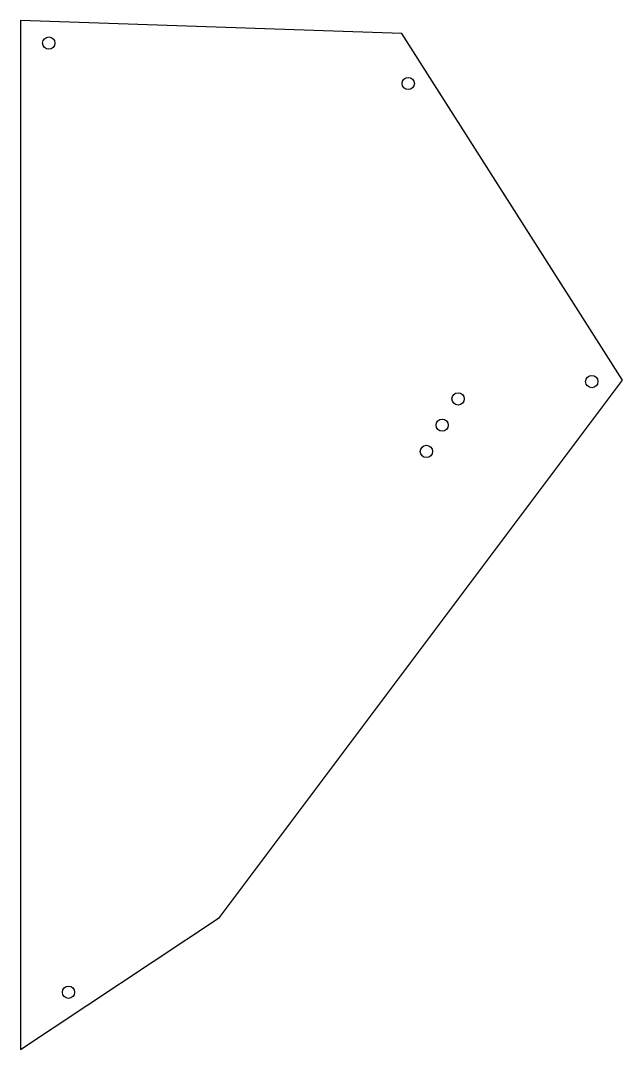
# Model space of a CAD drawing. Header units: millimetres. Extents: x 0 to 98, y 0 to 168.
import ezdxf

# ---------------------------------------------------------------- set-up
doc = ezdxf.new("R2010")
doc.units = ezdxf.units.MM

msp = doc.modelspace()

# ---------------------------------------------------------------- linework, layer by layer
msp.add_lwpolyline([(0, 0), (32.45, 21.5), (98.16, 109.19), (62.18, 165.78), (0, 167.89)], close=True)
for centre in [(4.6, 164.22), (63.23, 157.62), (93.16, 108.97), (71.35, 106.15), (68.77, 101.86), (66.19, 97.58), (7.81, 9.32)]:
    msp.add_circle(centre, 1)

doc.saveas('drawing.dxf')
